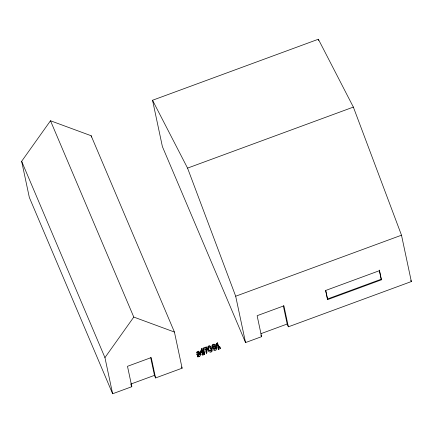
<?xml version="1.0" encoding="UTF-8"?>
<svg xmlns="http://www.w3.org/2000/svg" width="433" height="433" viewBox="0 0 433 433"><rect width="100%" height="100%" fill="white"/><g stroke="black" fill="none" stroke-linecap="round" stroke-linejoin="round"><path stroke-width="0.65" d="M196.793 354.015L197.015 354.741L197.789 355.071M206.422 347.418C206.86 354.86 205.291 352.727 206.076 347.553L203.64 348.608L203.77 350.584L203.05 348.148L206.232 346.974C206.427 348.809 207.58 352.489 206.422 353.783C205.729 351.856 206.855 349.539 206.076 347.553M212.955 347.05C212.809 345.815 214.622 345.61 215.044 346.681M201.497 349.664L200.571 352.37L202.384 351.726L201.507 349.658L202.26 352.17M201.437 352.224L201.821 351.136M212.414 346.676C211.423 348.792 214.974 349.826 215.629 347.764L215.315 346.286C214.357 349.009 210.189 346.238 212.744 344.516C214.952 343.006 216.846 346.297 216.164 348.208C216.035 349.799 212.127 349.22 213.783 348.338C214.503 350.108 216.733 347.537 215.315 346.286M200.56 354.454L200.246 352.976L202.557 352.126L202.871 353.604L200.56 354.454L200.111 352.662L201.81 348.484L203.082 351.482L203.856 351.206L204.647 354.394L202.741 355.098L202.98 354.687M208.094 348.175C205.87 352.289 213.859 354.01 211.959 349.068M202.741 355.098L202.335 353.409L202.779 352.987L202.557 352.126M218.649 348.771L218.302 349.371L220.24 348.657L219.807 346.893L219.179 347.158L217.339 342.768L215.997 344.349L216.538 345.962C217.831 345.653 217.106 342.222 216.224 344.484L216.538 345.962M213.68 349.907C214.167 352.191 218.135 349.285 216.305 347.418M155.566 377.96L151.231 357.571L127.491 366.307L131.827 386.701L112.629 393.765L29.336 197.453L21.65 161.303L50.493 120.758L91.136 135.735L174.429 332.046L182.109 368.191L155.566 377.96L154.462 375.368L150.689 357.609M112.629 393.765L104.943 357.615L133.786 317.07L50.493 120.758M216.311 345.826L217.03 344.836M214.936 348.251L215.196 347.97M208.479 347.726L209.052 347.412M218.302 349.371L217.896 347.677L218.346 347.028L216.944 343.64M211.234 351.758L210.649 351.969M199.467 356.094L198.574 356.327M213.058 345.994L213.539 345.761M203.959 354.367L204.533 354.129M206.389 349.03L204.116 349.913L203.954 350.519M288.367 326.812L283.913 305.839L257.126 315.695L261.586 336.668L245.538 342.573L162.397 146.608L152.54 100.256L318.352 39.235L353.36 107.092L401.499 235.2L411.35 281.553L288.367 326.812L287.182 324.019L283.285 305.666M152.54 100.256L187.554 168.112L353.36 107.092M245.538 342.573L235.687 296.226L401.499 235.2M327.667 299.587L325.724 290.451L379.497 270.657L381.441 279.799L327.667 299.587L327.429 299.019L381.202 279.231L379.259 270.089M203.77 350.584L203.64 349.041M198.704 351.163L198.503 351.52C193.957 352.451 198.038 353.615 199.505 354.183L198.563 354.838L197.107 354.346L197.941 356.916L198.26 356.803L197.816 355.109L198.411 355.12A2.203 1.9 -12 0 0 199.424 354.816C202.363 352.408 194.931 353.463 197.8 351.758A0.834 0.714 -12 0 1 198.39 351.84L199.185 352.3L198.704 351.163L199.018 352.641M201.875 350.053L201.81 348.484M203.564 353.35L203.25 351.872L204.019 351.591M197.946 355.325L197.627 355.439L197.107 354.346M203.25 351.872L203.645 352.89L204.333 352.917L202.335 353.409M219.926 347.179L217.896 347.677M261.023 333.648L287.182 324.019M130.723 384.103L154.462 375.368M197.816 355.109L198.13 356.586L198.725 356.597A2.203 1.9 -12 0 0 199.737 356.294L200.36 355.601L200.327 355.006M198.541 352.955L198.817 352.998M133.786 317.07L174.429 332.046M215.796 346.481L216.062 346.909M218.562 348.175L216.928 343.645M218.129 345.372L219.087 347.618M410.82 280.308L411.35 281.553M381.202 279.231L381.441 279.799M260.872 334.996L261.586 336.668M220.24 348.657L219.807 346.893M206.736 348.895L206.232 346.974M203.05 348.148L203.456 349.106M204.333 353.068L203.856 351.206M200.111 352.662L200.246 352.976M181.584 366.951L182.109 368.191M130.945 384.623L131.827 386.701M21.65 161.303L104.943 357.615M187.554 168.112L235.687 296.226M211.499 350.292C211.813 348.132 208.029 346.319 208.565 349.307M215.629 347.764L215.883 348.549M318.352 39.235L318.628 40.54M325.621 290.532L327.429 299.019M219.011 346.698L219.222 347.683M217.339 342.768L217.653 344.246M204.333 352.917L204.647 354.394M202.666 353.209L202.877 354.194M199.185 352.3L199.499 353.777M197.34 354.259L197.941 356.916M91.136 135.735L91.412 137.05M211.921 348.792C211.894 352.153 207.044 350.735 207.504 347.84C207.548 344.468 212.376 345.902 211.921 348.792M212.684 345.144C212.138 346.893 214.941 347.851 215.109 345.832L213.81 344.495L212.684 345.144M211.266 349.528C206.676 353.674 208.143 339.661 211.266 349.528"/></g></svg>
